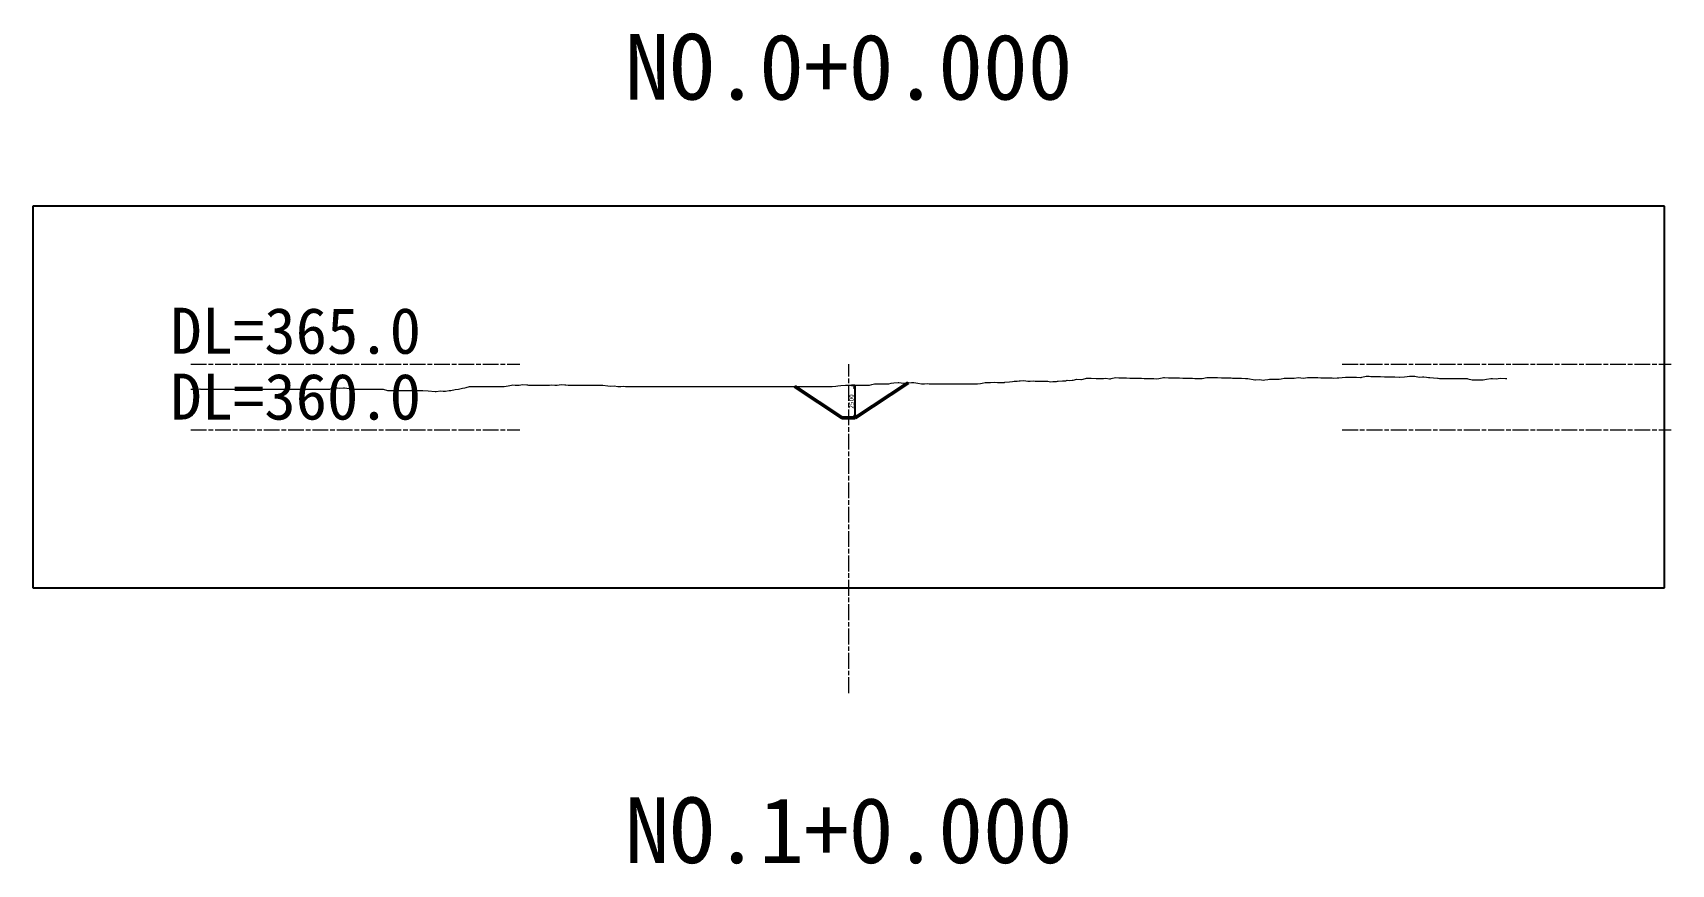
# Model space of a CAD drawing. Header units: millimetres. Extents: x 468560 to 900835, y -713847 to -431684.
# Drawn here: x 622335 to 746835, y -494847 to -431684 of the extents above; entities that cross this region are included whole.
import ezdxf

# ---------------------------------------------------------------- set-up
doc = ezdxf.new("R2010")
doc.units = ezdxf.units.MM
doc.header["$LTSCALE"] = 100
doc.linetypes.add('SXF_一点短鎖線', pattern=[9.25, 6, -1.5, 0.25, -1.5])
doc.linetypes.add('SXF_一点鎖線', pattern=[18.5, 12, -1.5, 3.5, -1.5])
for name, color, linetype, lineweight in [('D-BGD', 7, 'Continuous', 13), ('D-BMK', 2, 'SXF_一点短鎖線', 13), ('D-BMK-HTXT', 7, 'Continuous', 13), ('D-STR', 1, 'Continuous', 50), ('D-STR-WORK', 7, 'Continuous', 13)]:
    doc.layers.add(name, color=color, linetype=linetype, lineweight=lineweight)
doc.layers.add('横断ビュー', color=7, linetype='Continuous')
doc.styles.add('MS ゴシック', font='MS Gothic.ttf')
doc.styles.get("Standard").update_dxf_attribs({"font": 'txt', "bigfont": 'extfont2.shx'})

# ---------------------------------------------------------------- blocks, each defined once
blk = doc.blocks.new('AeccTickTriangle')
at = {"color": 0, "linetype": 'ByBlock', "lineweight": -2}
blk.add_lwpolyline([(3.05311331771918e-16, 0.6666666666666667), (-0.5773502691896256, -0.333333333333333), (0.5773502691896257, -0.3333333333333335)], close=True, dxfattribs=at)
at = {"color": 0, "linetype": 'ByBlock', "lineweight": -2, "const_width": 0.0625}
blk.add_lwpolyline([(-0.03125, 0, 1), (0.03125, 0, 1)], format="xyb", close=True, dxfattribs=at)
blk = doc.blocks.new('_Open')
at = {"color": 0, "linetype": 'ByBlock', "lineweight": -2}
for p, q in [((-1, 0.1666666666666667), (0, 0)), ((-1, -0.1666666666666667), (0, 0)), ((0, 0), (-1, 0))]:
    blk.add_line(p, q, dxfattribs=at)

msp = doc.modelspace()

# ---------------------------------------------------------------- linework, layer by layer
for p, q in [((684535.1085474028, -458446.9212090054), (684796.3167146358, -458446.9212090054)), ((684796.3167146358, -458696.9212090054), (684796.3167146358, -460696.9212090054)), ((684535.108547399, -460946.9212090054), (684796.3167146358, -460946.9212090054))]:
    msp.add_line(p, q)
at = {"layer": 'D-BGD', "color": 7, "linetype": 'Continuous', "lineweight": 13}
for p, q in [((696783.7872352675, -458181.0267251506), (696908.6860620007, -458146.9212090075)), ((696908.6860620007, -458146.9212090075), (697125.971955046, -458146.9212090075)), ((697125.971955046, -458146.9212090075), (697274.8990411386, -458132.0776615068)), ((697274.8990411386, -458132.0776615068), (697360.5043147281, -458123.5453926176)), ((697360.5043147281, -458123.5453926176), (697641.1120202839, -458095.5772512034)), ((697641.1120202839, -458095.5772512034), (697937.2213941887, -458146.9212090075)), ((697937.2213941887, -458146.9212090075), (698007.3249994293, -458146.9212090075)), ((698007.3249994293, -458146.9212090075), (698129.2839070335, -458146.9212090075)), ((698129.2839070335, -458146.9212090075), (698373.5379785746, -458122.5764305964)), ((698373.5379785746, -458122.5764305964), (698513.9384736493, -458146.9212090075)), ((698513.9384736493, -458146.9212090075), (699033.9561122805, -458146.9212090075)), ((699033.9561122805, -458146.9212090075), (699090.6555531174, -458146.9212090075)), ((699090.6555531174, -458146.9212090075), (699105.9639368579, -458146.9212090075)), ((699105.9639368579, -458146.9212090075), (699132.5958590284, -458146.9212090075)), ((699132.5958590284, -458146.9212090075), (699472.1769160032, -458146.9212090075)), ((699472.1769160032, -458146.9212090075), (699667.3726325706, -458200.2223555222)), ((700135.9078110158, -458165.6794363707), (700204.6028742865, -458153.7680389583)), ((700204.6028742865, -458153.7680389583), (700244.0897120386, -458157.7036880553)), ((700244.0897120386, -458157.7036880553), (700570.8158534318, -458133.615689531)), ((700570.8158534318, -458133.615689531), (700820.8067914993, -458115.1850205883)), ((700820.8067914993, -458115.1850205883), (700937.0288325697, -458086.464160718)), ((700937.0288325697, -458086.464160718), (701139.2197630033, -458091.7099134102)), ((701139.2197630033, -458091.7099134102), (701303.2418117151, -458063.2692698836)), ((701303.2418117151, -458063.2692698836), (701397.5238709599, -458072.6663531139)), ((701397.5238709599, -458072.6663531139), (701669.4547908604, -458005.4666225612)), ((701669.4547908604, -458005.4666225612), (701974.2409504205, -458013.3741623014)), ((701974.2409504205, -458013.3741623014), (702035.6677700058, -458014.9678534865)), ((702035.6677700058, -458014.9678534865), (702142.5317149982, -457988.5595718771)), ((702142.5317149982, -457988.5595718771), (702401.8807491437, -457924.4690844119)), ((702401.8807491437, -457924.4690844119), (702550.9580298886, -457928.3368273675)), ((702550.9580298886, -457928.3368273675), (702768.093728289, -457933.9703153297)), ((702768.093728289, -457933.9703153297), (703127.6751093417, -457943.2994924262)), ((703127.6751093417, -457943.2994924262), (703134.3067074344, -457943.4715462551)), ((703134.3067074344, -457943.4715462551), (703145.8436669856, -457943.7708674818)), ((703145.8436669856, -457943.7708674818), (703500.5196865723, -457952.9727771804)), ((703500.5196865723, -457952.9727771804), (703704.3921888098, -457958.2621574923)), ((703704.3921888098, -457958.2621574923), (703866.7326657176, -457934.3249411434)), ((703866.7326657176, -457934.3249411434), (704149.1556189731, -457969.8013445139)), ((704149.1556189731, -457969.8013445139), (704232.945644863, -457963.6238956898)), ((704232.945644863, -457963.6238956898), (704281.109268263, -457960.0730157867)), ((704281.109268263, -457960.0730157867), (704599.1586240008, -457881.4764699489)), ((704599.1586240008, -457881.4764699489), (704857.826347731, -457888.1874876246)), ((704857.826347731, -457888.1874876246), (704965.3716031462, -457890.9777008742)), ((704965.3716031462, -457890.9777008742), (705152.467570968, -457895.8318215534)), ((705152.467570968, -457895.8318215534), (705331.5845822915, -457900.4789317995)), ((705331.5845822915, -457900.4789317995), (705434.5434271917, -457903.1501526907)), ((705434.5434271917, -457903.1501526907), (705697.7975614369, -457909.9801627249)), ((705697.7975614369, -457909.9801627249), (706011.2605066597, -457918.1128177568)), ((706011.2605066597, -457918.1128177568), (706155.779522948, -457921.8622985929)), ((706155.779522948, -457921.8622985929), (706587.9775861204, -457933.075482823)), ((706587.9775861204, -457933.075482823), (706796.436498858, -457938.4838555008)), ((706796.436498858, -457938.4838555008), (707159.0914749205, -457947.892775625)), ((707159.0914749205, -457947.892775625), (707162.6494780034, -457947.9850864187)), ((707162.6494780034, -457947.9850864187), (707164.694665581, -457948.0381478891)), ((707164.694665581, -457948.0381478891), (707528.8624571487, -457957.486317344)), ((707528.8624571487, -457957.486317344), (707741.4117450416, -457963.0008129552)), ((707741.4117450416, -457963.0008129552), (707895.0754362866, -457940.3429946825)), ((707895.0754362866, -457940.3429946825), (708162.403426908, -457900.925296329)), ((708162.403426908, -457900.925296329), (708261.288415432, -457876.4887791947)), ((708261.288415432, -457876.4887791947), (708318.1288245097, -457877.9634780213)), ((708318.1288245097, -457877.9634780213), (708627.5013945773, -457885.9900101125)), ((708627.5013945773, -457885.9900101125), (708894.8459039629, -457892.92614308)), ((708894.8459039629, -457892.92614308), (708993.7143737152, -457895.4912410304)), ((708993.7143737152, -457895.4912410304), (709165.7153789029, -457899.953729704)), ((709165.7153789029, -457899.953729704), (709359.927352868, -457904.9924719557)), ((709359.927352868, -457904.9924719557), (709471.5629834309, -457907.8888081461)), ((709471.5629834309, -457907.8888081461), (709726.1403320059, -457914.493702881)), ((709726.1403320059, -457914.493702881), (710048.2800628915, -457922.8514732197)), ((710048.2800628915, -457922.8514732197), (710092.3533111513, -457923.9949338064)), ((710092.3533111513, -457923.9949338064), (710169.0273308903, -457925.9842067435)), ((710169.0273308903, -457925.9842067435), (710458.5662902892, -457933.4961647242)), ((710458.5662902892, -457933.4961647242), (710624.9971423596, -457937.8141382858)), ((710624.9971423596, -457937.8141382858), (710824.7792694345, -457942.9973956496)), ((710824.7792694345, -457942.9973956496), (711172.3392828777, -457952.0146837756)), ((711172.3392828777, -457952.0146837756), (711190.9922485799, -457950.6394873857)), ((711190.9922485799, -457950.6394873857), (711201.7142218128, -457949.849006176)), ((711201.7142218128, -457949.849006176), (711557.2052277178, -457861.9998575002)), ((711557.2052277178, -457861.9998575002), (711778.4313012809, -457867.7394684106)), ((711778.4313012809, -457867.7394684106), (711923.4182068706, -457871.5010884181)), ((711923.4182068706, -457871.5010884181), (712175.6512348726, -457878.0451608077)), ((712175.6512348726, -457878.0451608077), (712289.6311860085, -457881.0023193434)), ((712289.6311860085, -457881.0023193434), (712355.148380734, -457882.7021334693)), ((712355.148380734, -457882.7021334693), (712655.8441651464, -457890.5035502687)), ((712655.8441651464, -457890.5035502687), (712931.8654602021, -457897.6647985429)), ((712931.8654602021, -457897.6647985429), (713022.0571442991, -457900.004781194)), ((713022.0571442991, -457900.004781194), (713178.9631868601, -457904.0756378472)), ((713178.9631868601, -457904.0756378472), (713388.270123437, -457909.5060121194)), ((713388.270123437, -457909.5060121194), (713508.5825396627, -457912.627463609)), ((713508.5825396627, -457912.627463609), (713754.4831025824, -457919.0072430372)), ((713754.4831025824, -457919.0072430372), (714085.2996191308, -457927.5901286751)), ((714085.2996191308, -457927.5901286751), (714182.2751388401, -457930.1061148867)), ((714182.2751388401, -457930.1061148867), (714486.9090608582, -457938.0097048953)), ((714486.9090608582, -457938.0097048953), (714662.0166985914, -457942.5527937412)), ((714662.0166985914, -457942.5527937412), (715185.5870908126, -458046.9212090001)), ((715185.5870908126, -458046.9212090001), (715219.3350191489, -458053.6485141665)), ((715219.3350191489, -458053.6485141665), (715238.7337780595, -458052.2183339074)), ((715238.7337780595, -458052.2183339074), (715585.5479982942, -458026.6493347809)), ((715585.5479982942, -458026.6493347809), (715815.4508575276, -458072.4781238809)), ((715815.4508575276, -458072.4781238809), (715951.7609774321, -458052.379101783)), ((715951.7609774321, -458052.379101783), (716188.8990427777, -458017.4129289314)), ((716188.8990427777, -458017.4129289314), (716317.97395657, -457985.5158595145)), ((716317.97395657, -457985.5158595145), (716392.1679369882, -457987.440788947)), ((716392.1679369882, -457987.440788947), (716684.1869357154, -457995.0170904398)), ((716684.1869357154, -457995.0170904398), (716968.8850164488, -458002.4034540132)), ((716968.8850164488, -458002.4034540132), (717050.3999148607, -457990.3840254769)), ((717050.3999148607, -457990.3840254769), (717192.2109947652, -457969.4738830104)), ((717192.2109947652, -457969.4738830104), (717416.6128940061, -457914.019552283)), ((717416.6128940061, -457914.019552283), (717545.6020959094, -457917.3661190718)), ((717545.6020959094, -457917.3661190718), (717782.825873144, -457923.5207832083)), ((717782.825873144, -457923.5207832083), (718122.3191753775, -457932.328784138)), ((718122.3191753775, -457932.328784138), (718149.0388522968, -457928.3889491707)), ((718149.0388522968, -457928.3889491707), (718195.5229467601, -457921.5348370746)), ((718195.5229467601, -457921.5348370746), (718515.2518314347, -457874.390590407)), ((718515.2518314347, -457874.390590407), (718699.0362548381, -457897.4765693024)), ((718699.0362548381, -457897.4765693024), (718881.4648105726, -457920.3922316357)), ((718881.4648105726, -457920.3922316357), (719198.83489874, -457873.5957911536)), ((719198.83489874, -457873.5957911536), (719247.6777897179, -457861.5257069021)), ((719247.6777897179, -457861.5257069021), (719275.7533343062, -457862.2541142777)), ((719275.7533343062, -457862.2541142777), (719613.8907688558, -457871.0269378349)), ((719613.8907688558, -457871.0269378349), (719852.4704137743, -457877.2167793438)), ((719852.4704137743, -457877.2167793438), (719980.1037480012, -457880.5281687602)), ((719980.1037480012, -457880.5281687602), (720202.1468506753, -457886.2889771238)), ((720202.1468506753, -457886.2889771238), (720346.316727139, -457890.0293996856)), ((720346.316727139, -457890.0293996856), (720429.1874932349, -457892.1794444099)), ((720429.1874932349, -457892.1794444099), (720712.5297062844, -457899.5306306109)), ((720712.5297062844, -457899.5306306109), (721005.904572703, -457907.142109476)), ((721005.904572703, -457907.142109476), (721078.7426854298, -457909.0318615362)), ((721078.7426854298, -457909.0318615362), (721205.4588026702, -457912.3194541633)), ((721205.4588026702, -457912.3194541633), (721444.9556645676, -457894.662464641)), ((721444.9556645676, -457894.662464641), (721582.6216521636, -457884.5129917786)), ((721582.6216521636, -457884.5129917786), (722092.5111774728, -457846.9212090075)), ((722092.5111774728, -457846.9212090075), (722159.3387316316, -457837.0674396157)), ((722159.3387316316, -457837.0674396157), (722177.3816228509, -457837.5355543047)), ((722177.3816228509, -457837.5355543047), (722208.7707546502, -457838.3499312028)), ((722208.7707546502, -457838.3499312028), (722543.5946019962, -457847.03678523)), ((722543.5946019962, -457847.03678523), (722736.0558110923, -457852.0301046818)), ((722736.0558110923, -457852.0301046818), (722909.8075811416, -457856.5380161554)), ((722909.8075811416, -457856.5380161554), (723212.0827066302, -457864.3804082423)), ((723212.0827066302, -457864.3804082423), (723276.0205602795, -457859.6665677279)), ((723276.0205602795, -457859.6665677279), (723312.7728905603, -457856.9569893777)), ((723312.7728905603, -457856.9569893777), (723642.2335394248, -457775.5404780135)), ((723642.2335394248, -457775.5404780135), (723889.4899700284, -457781.9554348141)), ((723889.4899700284, -457781.9554348141), (724008.4465185627, -457785.0417089388)), ((724008.4465185627, -457785.0417089388), (724215.3946585655, -457790.4108852893)), ((724215.3946585655, -457790.4108852893), (724374.6594977081, -457794.5429398641)), ((724374.6594977081, -457794.5429398641), (724466.2070494965, -457796.9180998877)), ((724466.2070494965, -457796.9180998877), (724740.872476846, -457804.044170782)), ((724740.872476846, -457804.044170782), (725042.9241289571, -457811.8807649538)), ((725042.9241289571, -457811.8807649538), (725107.0854559913, -457813.5454016998)), ((725107.0854559913, -457813.5454016998), (725218.7066105604, -457816.4413623214)), ((725218.7066105604, -457816.4413623214), (725473.2984351367, -457823.0466326326)), ((725473.2984351367, -457823.0466326326), (725619.6412084252, -457826.8434300199)), ((725619.6412084252, -457826.8434300199), (725839.5114142746, -457832.5478635579)), ((725839.5114142746, -457832.5478635579), (726196.3582878858, -457841.806095086)), ((726196.3582878858, -457841.806095086), (726205.7243934199, -457842.0490944758)), ((726205.7243934199, -457842.0490944758), (726222.0185625404, -457842.4718393683)), ((726222.0185625404, -457842.4718393683), (726571.9373725653, -457816.673953265)), ((726571.9373725653, -457816.673953265), (726773.0753673464, -457801.8449845761)), ((726773.0753673464, -457801.8449845761), (726938.1503517032, -457761.0515563264)), ((726938.1503517032, -457761.0515563264), (727225.3305145204, -457768.5023164004)), ((727225.3305145204, -457768.5023164004), (727304.3633308485, -457770.5527872518)), ((727304.3633308485, -457770.5527872518), (727349.7924468145, -457771.7314252257)), ((727349.7924468145, -457771.7314252257), (727670.5763099864, -457835.676415123)), ((727670.5763099864, -457835.676415123), (727926.50952629, -457816.8076496497)), ((727926.50952629, -457816.8076496497), (728036.7892891318, -457808.6772357449)), ((728036.7892891318, -457808.6772357449), (728228.6424664557, -457846.9212090075)), ((728228.6424664557, -457846.9212090075), (728403.0022682697, -457864.2996326834)), ((728403.0022682697, -457864.2996326834), (728503.2266057506, -457874.2889821827)), ((728503.2266057506, -457874.2889821827), (728769.2152474076, -457900.8000429869)), ((728769.2152474076, -457900.8000429869), (729079.9436852187, -457931.7703147158)), ((729079.9436852187, -457931.7703147158), (729135.4282265604, -457927.6796975881)), ((729135.4282265604, -457927.6796975881), (729231.9544184506, -457946.9212090075)), ((729231.9544184506, -457946.9212090075), (729501.6412056983, -457946.9212090075)), ((729501.6412056983, -457946.9212090075), (729656.6607646793, -457946.9212090075)), ((729656.6607646793, -457946.9212090075), (730230.8247301131, -457946.9212090075)), ((730230.8247301131, -457946.9212090075), (730233.3778441474, -457946.9212090075)), ((730233.3778441474, -457946.9212090075), (730234.0671639815, -457946.9212090075)), ((730234.0671639815, -457946.9212090075), (730235.2663704306, -457946.9212090075)), ((730235.2663704306, -457946.9212090075), (730600.2801431194, -457946.9212090075)), ((730600.2801431194, -457946.9212090075), (730810.0949236006, -457946.9212090075)), ((730810.0949236006, -457946.9212090075), (730966.4931222722, -457946.9212090075)), ((730966.4931222722, -457946.9212090075), (731238.5783224106, -457946.9212090075)), ((731238.5783224106, -457946.9212090075), (731332.7061014101, -457946.9212090075)), ((731332.7061014101, -457946.9212090075), (731386.8120030761, -457961.6956448555)), ((731386.8120030761, -457961.6956448555), (731698.9190805554, -458046.9212090001)), ((731698.9190805554, -458046.9212090001), (731963.5290825367, -458046.9212090001)), ((731963.5290825367, -458046.9212090001), (732065.1320596933, -458046.9212090001)), ((732065.1320596933, -458046.9212090001), (732241.8902743459, -458046.9212090001)), ((732241.8902743459, -458046.9212090001), (732431.3450388387, -458046.9212090001)), ((732431.3450388387, -458046.9212090001), (732540.2461620048, -458046.9212090001)), ((732540.2461620048, -458046.9212090001), (732797.5580179766, -458002.3045563772)), ((732797.5580179766, -458002.3045563772), (733116.9632414654, -457946.9212090075)), ((733116.9632414654, -457946.9212090075), (733163.7709971145, -457946.9212090075)), ((733163.7709971145, -457946.9212090075), (733245.2022263408, -457946.9212090075)), ((733245.2022263408, -457946.9212090075), (733529.9839762598, -457975.3053769991)), ((733529.9839762598, -457975.3053769991), (733693.6803209409, -457946.9212090075)), ((733693.6803209409, -457946.9212090075), (733896.1969553977, -457911.8057873026)), ((733896.1969553977, -457911.8057873026), (734248.5141782984, -457946.9212090075)), ((734248.5141782984, -457946.9212090075), (734270.3974004015, -457946.9212090075)), ((734270.3974004015, -457946.9212090075), (734299.9815064296, -457946.9212090075)), ((734299.9815064296, -457946.9212090075), (734335.108547397, -457946.9212090075)), ((634335.108547397, -458746.9212090075), (634498.3426532522, -458746.9212090075)), ((634498.3426532522, -458746.9212090075), (634652.4796077237, -458746.9212090075)), ((634652.4796077237, -458746.9212090075), (634920.6309321299, -458746.9212090075)), ((634920.6309321299, -458746.9212090075), (635018.692586869, -458737.1474138722)), ((635018.692586869, -458737.1474138722), (635075.0597327128, -458746.9212090075)), ((635075.0597327128, -458746.9212090075), (635384.9055660069, -458746.9212090075)), ((635384.9055660069, -458746.9212090075), (635651.7768121734, -458746.9212090075)), ((635651.7768121734, -458746.9212090075), (635751.1185451597, -458746.9212090075)), ((635751.1185451597, -458746.9212090075), (635923.9428841248, -458746.9212090075)), ((635923.9428841248, -458746.9212090075), (636117.3315242976, -458746.9212090075)), ((636117.3315242976, -458746.9212090075), (636228.4938916415, -458746.9212090075)), ((636228.4938916415, -458746.9212090075), (636483.544503443, -458746.9212090075)), ((636483.544503443, -458746.9212090075), (636805.2109710947, -458746.9212090075)), ((636805.2109710947, -458746.9212090075), (636849.7574825883, -458746.9212090075)), ((636849.7574825883, -458746.9212090075), (636927.2548361123, -458746.9212090075)), ((636927.2548361123, -458746.9212090075), (637215.9704617262, -458746.9212090075)), ((637215.9704617262, -458746.9212090075), (637381.9280505627, -458746.9212090075)), ((637381.9280505627, -458746.9212090075), (637582.1834408715, -458746.9212090075)), ((637582.1834408715, -458746.9212090075), (637930.5667880997, -458746.9212090075)), ((637930.5667880997, -458746.9212090075), (637948.3964200169, -458746.9212090075)), ((637948.3964200169, -458746.9212090075), (637958.6451300234, -458746.9212090075)), ((637958.6451300234, -458746.9212090075), (638314.6093991622, -458746.9212090075)), ((638314.6093991622, -458746.9212090075), (638535.3622094914, -458746.9212090075)), ((638535.3622094914, -458746.9212090075), (638680.8223783001, -458746.9212090075)), ((638680.8223783001, -458746.9212090075), (638933.8787400872, -458746.9212090075)), ((638933.8787400872, -458746.9212090075), (639047.035357438, -458746.9212090075)), ((639047.035357438, -458746.9212090075), (639112.0792889446, -458746.9212090075)), ((639112.0792889446, -458746.9212090075), (639413.2483365908, -458746.9212090075)), ((639413.2483365908, -458746.9212090075), (639688.7963684127, -458746.9212090075)), ((639688.7963684127, -458746.9212090075), (639779.4613157287, -458746.9212090075)), ((639779.4613157287, -458746.9212090075), (639937.1906920746, -458746.9212090075)), ((639937.1906920746, -458746.9212090075), (640145.6742948741, -458746.9212090075)), ((640145.6742948741, -458746.9212090075), (640265.5134478733, -458746.9212090075)), ((640265.5134478733, -458746.9212090075), (640709.3756530806, -458746.9212090075)), ((640709.3756530806, -458746.9212090075), (640842.2305273414, -458746.9212090075)), ((640842.2305273414, -458746.9212090075), (640878.1002531573, -458746.9212090075)), ((640878.1002531573, -458746.9212090075), (640940.5026440471, -458746.9212090075)), ((640940.5026440471, -458746.9212090075), (641244.3132323027, -458746.9212090075)), ((641244.3132323027, -458746.9212090075), (641418.947606802, -458746.9212090075)), ((641418.947606802, -458746.9212090075), (641610.5262114406, -458746.9212090075)), ((641610.5262114406, -458746.9212090075), (641943.8145960346, -458746.9212090075)), ((641943.8145960346, -458746.9212090075), (641976.7391905934, -458746.9212090075)), ((641976.7391905934, -458746.9212090075), (641995.6646862626, -458746.9212090075)), ((641995.6646862626, -458746.9212090075), (642342.9521697313, -458746.9212090075)), ((642342.9521697313, -458746.9212090075), (642572.3817657232, -458746.9212090075)), ((642572.3817657232, -458746.9212090075), (642709.1651488692, -458746.9212090075)), ((642709.1651488692, -458746.9212090075), (642947.1265480295, -458746.9212090075)), ((642947.1265480295, -458746.9212090075), (643075.3781280145, -458746.9212090075)), ((643075.3781280145, -458746.9212090075), (643149.0988451838, -458746.9212090075)), ((643149.0988451838, -458746.9212090075), (643441.5911071599, -458746.9212090075)), ((643441.5911071599, -458746.9212090075), (643725.8159246445, -458746.9212090075)), ((643725.8159246445, -458746.9212090075), (643807.8040863052, -458746.9212090075)), ((643807.8040863052, -458746.9212090075), (643950.4385000169, -458746.9212090075)), ((643950.4385000169, -458746.9212090075), (644174.0170654431, -458746.9212090075)), ((644174.0170654431, -458746.9212090075), (644302.5330041125, -458746.9212090075)), ((644302.5330041125, -458746.9212090075), (644540.2300445884, -458746.9212090075)), ((644540.2300445884, -458746.9212090075), (644879.2500835657, -458746.9212090075)), ((644879.2500835657, -458746.9212090075), (644906.4430237338, -458746.9212090075)), ((644906.4430237338, -458746.9212090075), (644953.7504520118, -458734.0031992793)), ((644953.7504520118, -458734.0031992793), (645272.6560028717, -458646.9212090075)), ((645272.6560028717, -458646.9212090075), (645455.9671630338, -458646.9212090075)), ((645455.9671630338, -458646.9212090075), (645638.8689820245, -458678.6355149448)), ((645638.8689820245, -458678.6355149448), (645957.0624039993, -458646.9212090075)), ((645957.0624039993, -458646.9212090075), (646005.0819611624, -458646.9212090075)), ((646005.0819611624, -458646.9212090075), (646032.6842424944, -458646.9212090075)), ((646032.6842424944, -458646.9212090075), (646371.2949403077, -458705.6346943304)), ((646371.2949403077, -458705.6346943304), (646609.4013219699, -458746.9212090075)), ((646609.4013219699, -458746.9212090075), (646737.5079194456, -458746.9212090075)), ((646737.5079194456, -458746.9212090075), (646960.3743559569, -458746.9212090075)), ((646960.3743559569, -458746.9212090075), (647103.7208985835, -458746.9212090075)), ((647103.7208985835, -458746.9212090075), (647186.1184014305, -458746.9212090075)), ((647186.1184014305, -458746.9212090075), (647469.9338777289, -458746.9212090075)), ((647469.9338777289, -458746.9212090075), (647762.8354808986, -458746.9212090075)), ((647762.8354808986, -458746.9212090075), (647836.1468568742, -458746.9212090075)), ((647836.1468568742, -458746.9212090075), (647963.6863079444, -458746.9212090075)), ((647963.6863079444, -458746.9212090075), (648202.3598360196, -458746.9212090075)), ((648202.3598360196, -458746.9212090075), (648339.5525603518, -458746.9212090075)), ((648339.5525603518, -458746.9212090075), (648847.6892055124, -458746.9212090075)), ((648847.6892055124, -458746.9212090075), (648916.2696398199, -458746.9212090075)), ((648916.2696398199, -458746.9212090075), (648934.7857942954, -458746.9212090075)), ((648934.7857942954, -458746.9212090075), (648966.9982599169, -458755.7173105851)), ((648966.9982599169, -458755.7173105851), (649300.9987734407, -458846.9212090075)), ((649300.9987734407, -458846.9212090075), (649492.9867192805, -458846.9212090075)), ((649492.9867192805, -458846.9212090075), (649667.2117525861, -458846.9212090075)), ((649667.2117525861, -458846.9212090075), (649970.3102119043, -458846.9212090075)), ((649970.3102119043, -458846.9212090075), (650033.4247317314, -458846.9212090075)), ((650033.4247317314, -458846.9212090075), (650069.7037987486, -458846.9212090075)), ((650069.7037987486, -458846.9212090075), (650399.6377108693, -458846.9212090075)), ((650399.6377108693, -458846.9212090075), (650646.4208782017, -458846.9212090075)), ((650646.4208782017, -458846.9212090075), (650765.8506900147, -458846.9212090075)), ((650765.8506900147, -458846.9212090075), (650973.6221638918, -458846.9212090075)), ((650973.6221638918, -458846.9212090075), (651132.06366916, -458846.9212090075)), ((651132.06366916, -458846.9212090075), (651223.1379576698, -458846.9212090075)), ((651223.1379576698, -458846.9212090075), (651498.2766482979, -458846.9212090075)), ((651498.2766482979, -458846.9212090075), (651799.8550371304, -458846.9212090075)), ((651799.8550371304, -458846.9212090075), (651864.4896274507, -458846.9212090075)), ((651864.4896274507, -458846.9212090075), (651976.9341158792, -458846.9212090075)), ((651976.9341158792, -458846.9212090075), (652376.572116591, -458886.7530878037)), ((652376.572116591, -458886.7530878037), (652916.8459817097, -458940.6021288782)), ((652916.8459817097, -458940.6021288782), (652953.2891960517, -458944.2344203442)), ((652953.2891960517, -458944.2344203442), (652980.2460678592, -458942.247015588)), ((652980.2460678592, -458942.247015588), (653329.3415440097, -458881.7155195326)), ((653329.3415440097, -458881.7155195326), (653530.0062755197, -458901.7157528698)), ((653530.0062755197, -458901.7157528698), (653695.5545231625, -458918.2159298435)), ((653695.5545231625, -458918.2159298435), (653983.5580198392, -458868.2774926201)), ((653983.5580198392, -458868.2774926201), (654061.7675023004, -458854.7163401544)), ((654061.7675023004, -458854.7163401544), (654106.7233549803, -458846.9212090075)), ((654106.7233549803, -458846.9212090075), (654427.9804814458, -458791.2167504653)), ((654427.9804814458, -458791.2167504653), (654683.4404344484, -458746.9212090075)), ((654683.4404344484, -458746.9212090075), (654794.1934605911, -458727.7171607614)), ((654794.1934605911, -458727.7171607614), (654986.8699718341, -458694.3079696596)), ((654986.8699718341, -458694.3079696596), (655160.406439729, -458646.9212090075)), ((655160.406439729, -458646.9212090075), (655260.1575139016, -458619.6826675385)), ((655260.1575139016, -458619.6826675385), (655526.6194188744, -458546.9212090001)), ((655526.6194188744, -458546.9212090001), (655836.8745933697, -458546.9212090001)), ((655836.8745933697, -458546.9212090001), (655892.8323980123, -458546.9212090001)), ((655892.8323980123, -458546.9212090001), (655990.1819238216, -458546.9212090001)), ((655990.1819238216, -458546.9212090001), (656259.0453771651, -458546.9212090001)), ((656259.0453771651, -458546.9212090001), (656413.5916728303, -458546.9212090001)), ((656413.5916728303, -458546.9212090001), (656625.258356303, -458546.9212090001)), ((656625.258356303, -458546.9212090001), (656990.3087522984, -458546.9212090001)), ((656990.3087522984, -458546.9212090001), (656993.493875809, -458546.9212090001)), ((656993.493875809, -458546.9212090001), (657567.025831759, -458546.9212090001)), ((657567.025831759, -458546.9212090001), (657723.8972937316, -458546.9212090001)), ((657723.8972937316, -458546.9212090001), (657996.8058277816, -458546.9212090001)), ((657996.8058277816, -458546.9212090001), (658090.1102728769, -458546.9212090001)), ((658090.1102728769, -458546.9212090001), (658143.7429112196, -458546.9212090001)), ((658143.7429112196, -458546.9212090001), (658456.3232520148, -458492.7212638408)), ((658456.3232520148, -458492.7212638408), (658720.4599906802, -458446.9212090075)), ((658720.4599906802, -458446.9212090075), (658822.5362311527, -458429.2216741517)), ((658822.5362311527, -458429.2216741517), (659000.1177797765, -458446.9212090075)), ((659000.1177797765, -458446.9212090075), (659188.7492103055, -458446.9212090075)), ((659188.7492103055, -458446.9212090075), (659297.1770701483, -458446.9212090075)), ((659297.1770701483, -458446.9212090075), (659554.9621894434, -458402.2224947661)), ((659554.9621894434, -458402.2224947661), (659873.8941496015, -458434.0104107335)), ((659873.8941496015, -458434.0104107335), (659921.1751685888, -458438.722905077)), ((659921.1751685888, -458438.722905077), (660003.4297317639, -458446.9212090075)), ((660003.4297317639, -458446.9212090075), (660287.3881477341, -458446.9212090075)), ((660287.3881477341, -458446.9212090075), (660450.6112290695, -458446.9212090075)), ((660450.6112290695, -458446.9212090075), (660653.601126872, -458446.9212090075)), ((660653.601126872, -458446.9212090075), (661006.741683729, -458446.9212090075)), ((661006.741683729, -458446.9212090075), (661019.8141060174, -458446.9212090075)), ((661019.8141060174, -458446.9212090075), (661027.3283085302, -458446.9212090075)), ((661027.3283085302, -458446.9212090075), (661386.0270851552, -458446.9212090075)), ((661386.0270851552, -458446.9212090075), (661604.0453879982, -458446.9212090075)), ((661604.0453879982, -458446.9212090075), (661752.240064308, -458421.2249566168)), ((661752.240064308, -458421.2249566168), (662010.0536357164, -458446.9212090075)), ((662010.0536357164, -458446.9212090075), (662118.453043446, -458446.9212090075)), ((662118.453043446, -458446.9212090075), (662180.7624674588, -458446.9212090075)), ((662180.7624674588, -458446.9212090075), (662484.6660225838, -458394.2257772386)), ((662484.6660225838, -458394.2257772386), (662757.4795469195, -458421.4170733988)), ((662757.4795469195, -458421.4170733988), (662850.8790017292, -458430.7261875421)), ((662850.8790017292, -458430.7261875421), (663013.3655877113, -458446.9212090075)), ((663013.3655877113, -458446.9212090075), (663217.0919808745, -458446.9212090075)), ((663217.0919808745, -458446.9212090075), (663334.1966263801, -458446.9212090075)), ((663334.1966263801, -458446.9212090075), (663583.3049600199, -458446.9212090075)), ((663583.3049600199, -458446.9212090075), (663910.9137058482, -458446.9212090075)), ((663910.9137058482, -458446.9212090075), (663949.5179391578, -458446.9212090075)), ((663949.5179391578, -458446.9212090075), (664016.6775396988, -458446.9212090075)), ((664016.6775396988, -458446.9212090075), (664315.7309183031, -458446.9212090075)), ((664315.7309183031, -458446.9212090075), (664487.6307853088, -458446.9212090075)), ((664487.6307853088, -458446.9212090075), (664681.9438974485, -458446.9212090075)), ((664681.9438974485, -458446.9212090075), (665019.9894916862, -458446.9212090075)), ((665019.9894916862, -458446.9212090075), (665048.1568765864, -458446.9212090075)), ((665048.1568765864, -458446.9212090075), (665064.3478647694, -458446.9212090075)), ((665064.3478647694, -458446.9212090075), (665414.3698557392, -458446.9212090075)), ((665414.3698557392, -458446.9212090075), (665641.06494423, -458446.9212090075)), ((665641.06494423, -458446.9212090075), (666023.3014436811, -458513.1992009506)), ((666023.3014436811, -458513.1992009506), (666217.7820236981, -458527.5373494178)), ((666217.7820236981, -458527.5373494178), (666513.0087931603, -458498.112127386)), ((666513.0087931603, -458498.112127386), (666794.4991031587, -458546.9212090001)), ((666794.4991031587, -458546.9212090001), (666879.2217722982, -458546.9212090001)), ((666879.2217722982, -458546.9212090001), (667026.6133956611, -458546.9212090001)), ((667026.6133956611, -458546.9212090001), (667245.434751451, -458525.1113067791)), ((667245.434751451, -458525.1113067791), (667371.2161826268, -458546.9212090001)), ((667371.2161826268, -458546.9212090001), (667611.6477305889, -458546.9212090001)), ((667611.6477305889, -458546.9212090001), (667947.9332620874, -458546.9212090001)), ((667947.9332620874, -458546.9212090001), (667977.8607097343, -458546.9212090001)), ((667977.8607097343, -458546.9212090001), (668029.9253476113, -458546.9212090001)), ((668029.9253476113, -458546.9212090001), (668344.0736888722, -458546.9212090001)), ((668344.0736888722, -458546.9212090001), (668524.6503415555, -458546.9212090001)), ((668524.6503415555, -458546.9212090001), (668710.28666801, -458546.9212090001)), ((668710.28666801, -458546.9212090001), (669033.2372995988, -458546.9212090001)), ((669033.2372995988, -458546.9212090001), (669076.4996471554, -458546.9212090001)), ((669076.4996471554, -458546.9212090001), (669101.3674210161, -458546.9212090001)), ((669101.3674210161, -458546.9212090001), (669442.7126263008, -458546.9212090001)), ((669442.7126263008, -458546.9212090001), (669678.0845004842, -458546.9212090001)), ((669678.0845004842, -458546.9212090001), (669808.9256054461, -458546.9212090001)), ((669808.9256054461, -458546.9212090001), (670036.5492515862, -458546.9212090001)), ((670036.5492515862, -458546.9212090001), (670175.138584584, -458546.9212090001)), ((670175.138584584, -458546.9212090001), (670254.8015799373, -458546.9212090001)), ((670254.8015799373, -458546.9212090001), (670541.3515637293, -458546.9212090001)), ((670541.3515637293, -458546.9212090001), (670831.5186594054, -458546.9212090001)), ((670831.5186594054, -458546.9212090001), (670907.5645428747, -458546.9212090001)), ((670907.5645428747, -458546.9212090001), (671039.8612035811, -458546.9212090001)), ((671039.8612035811, -458546.9212090001), (671273.7775220126, -458546.9212090001)), ((671273.7775220126, -458546.9212090001), (671408.2357388586, -458546.9212090001)), ((671408.2357388586, -458546.9212090001), (671639.9905011654, -458546.9212090001)), ((671639.9905011654, -458546.9212090001), (671984.9528183267, -458546.9212090001)), ((671984.9528183267, -458546.9212090001), (672006.2034803033, -458546.9212090001)), ((672006.2034803033, -458546.9212090001), (672043.1731555685, -458546.9212090001)), ((672043.1731555685, -458546.9212090001), (672372.4164594412, -458546.9212090001)), ((672372.4164594412, -458546.9212090001), (672561.6698977873, -458546.9212090001)), ((672561.6698977873, -458546.9212090001), (672738.6294385865, -458546.9212090001)), ((672738.6294385865, -458546.9212090001), (673046.4851075485, -458546.9212090001)), ((673046.4851075485, -458546.9212090001), (673104.8424177319, -458546.9212090001)), ((673104.8424177319, -458546.9212090001), (673138.3869772553, -458546.9212090001)), ((673138.3869772553, -458546.9212090001), (673471.0553968772, -458546.9212090001)), ((673471.0553968772, -458546.9212090001), (673715.104056716, -458546.9212090001)), ((673715.104056716, -458546.9212090001), (674049.7970595285, -458546.9212090001)), ((674049.7970595285, -458546.9212090001), (674291.821136184, -458546.9212090001)), ((674291.821136184, -458546.9212090001), (674569.6943343058, -458546.9212090001)), ((674569.6943343058, -458546.9212090001), (674868.5382156447, -458546.9212090001)), ((674868.5382156447, -458546.9212090001), (674935.9073134363, -458546.9212090001)), ((674935.9073134363, -458546.9212090001), (675053.1090115011, -458546.9212090001)), ((675053.1090115011, -458546.9212090001), (675302.1202925816, -458546.9212090001)), ((675302.1202925816, -458546.9212090001), (675445.2552951202, -458546.9212090001)), ((675445.2552951202, -458546.9212090001), (675668.3332717195, -458546.9212090001)), ((675668.3332717195, -458546.9212090001), (676021.9723745808, -458546.9212090001)), ((676021.9723745808, -458546.9212090001), (676034.5462508723, -458546.9212090001)), ((676034.5462508723, -458546.9212090001), (676056.4209634587, -458546.9212090001)), ((676056.4209634587, -458546.9212090001), (676400.7592300102, -458546.9212090001)), ((676400.7592300102, -458546.9212090001), (676598.6894540489, -458546.9212090001)), ((676598.6894540489, -458546.9212090001), (676766.9722091481, -458546.9212090001)), ((676766.9722091481, -458546.9212090001), (677059.7329154462, -458546.9212090001)), ((677059.7329154462, -458546.9212090001), (677133.1851883009, -458546.9212090001)), ((677133.1851883009, -458546.9212090001), (677175.406533502, -458546.9212090001)), ((677175.406533502, -458546.9212090001), (677499.3981674388, -458546.9212090001)), ((677499.3981674388, -458546.9212090001), (677752.1236129701, -458546.9212090001)), ((677752.1236129701, -458546.9212090001), (677865.6111465842, -458546.9212090001)), ((677865.6111465842, -458546.9212090001), (678063.0448674187, -458546.9212090001)), ((678063.0448674187, -458546.9212090001), (678231.824125722, -458546.9212090001)), ((678231.824125722, -458546.9212090001), (678328.8406924307, -458546.9212090001)), ((678328.8406924307, -458546.9212090001), (678598.03710486, -458546.9212090001)), ((678598.03710486, -458546.9212090001), (678905.5577718988, -458546.9212090001)), ((678905.5577718988, -458546.9212090001), (678964.2500840053, -458546.9212090001)), ((678964.2500840053, -458546.9212090001), (679066.3568193913, -458546.9212090001)), ((679066.3568193913, -458546.9212090001), (679330.4630631432, -458546.9212090001)), ((679330.4630631432, -458546.9212090001), (679482.2748513669, -458546.9212090001)), ((679482.2748513669, -458546.9212090001), (679696.6760422885, -458546.9212090001)), ((679696.6760422885, -458546.9212090001), (680058.9919308424, -458546.9212090001)), ((680058.9919308424, -458546.9212090001), (680062.8890214264, -458546.9212090001)), ((680062.8890214264, -458546.9212090001), (680069.6687713489, -458546.9212090001)), ((680069.6687713489, -458546.9212090001), (680429.1020005792, -458546.9212090001)), ((680429.1020005792, -458546.9212090001), (680635.7090102956, -458546.9212090001)), ((680635.7090102956, -458546.9212090001), (680795.3149797171, -458546.9212090001)), ((680795.3149797171, -458546.9212090001), (681072.9807233363, -458546.9212090001)), ((681072.9807233363, -458546.9212090001), (681161.527958855, -458546.9212090001)), ((681161.527958855, -458546.9212090001), (681212.4260897636, -458546.9212090001)), ((681212.4260897636, -458546.9212090001), (681527.7409380004, -458546.9212090001)), ((681527.7409380004, -458546.9212090001), (681789.1431692243, -458546.9212090001)), ((681789.1431692243, -458546.9212090001), (681893.9539171457, -458546.9212090001)), ((681893.9539171457, -458546.9212090001), (682076.2926753089, -458546.9212090001)), ((682076.2926753089, -458546.9212090001), (682260.1668962911, -458546.9212090001)), ((682260.1668962911, -458546.9212090001), (682365.8602486998, -458546.9212090001)), ((682365.8602486998, -458546.9212090001), (682757.3290074766, -458546.9212090001)), ((682757.3290074766, -458546.9212090001), (682942.5773281604, -458546.9212090001)), ((682942.5773281604, -458546.9212090001), (682992.5928545669, -458546.9212090001)), ((682992.5928545669, -458546.9212090001), (683079.6046272665, -458546.9212090001)), ((683079.6046272665, -458546.9212090001), (683358.8058337122, -458519.0932532102)), ((683358.8058337122, -458519.0932532102), (683519.2944076285, -458503.0973734111)), ((683519.2944076285, -458503.0973734111), (683725.0188128501, -458482.5928429067)), ((683725.0188128501, -458482.5928429067), (684082.9165792242, -458446.9212090075)), ((684082.9165792242, -458446.9212090075), (684091.2317919955, -458446.9212090075)), ((684091.2317919955, -458446.9212090075), (684096.0114870965, -458446.9212090075)), ((684096.0114870965, -458446.9212090075), (684335.108547397, -458446.9212090075)), ((684335.108547397, -458446.9212090075), (684457.4447711334, -458446.9212090075)), ((684457.4447711334, -458446.9212090075), (684672.7285665572, -458446.9212090075)), ((684672.7285665572, -458446.9212090075), (684823.6577502787, -458446.9212090075)), ((684823.6577502787, -458446.9212090075), (685086.2285312116, -458446.9212090075)), ((685086.2285312116, -458446.9212090075), (685189.8707294241, -458446.9212090075)), ((685189.8707294241, -458446.9212090075), (685249.4456460178, -458446.9212090075)), ((685249.4456460178, -458446.9212090075), (685556.083708562, -458446.9212090075)), ((685556.083708562, -458446.9212090075), (685826.1627254784, -458446.9212090075)), ((685826.1627254784, -458446.9212090075), (685922.2966877073, -458446.9212090075)), ((685922.2966877073, -458446.9212090075), (686089.5404831991, -458401.2527578548)), ((686089.5404831991, -458401.2527578548), (686288.5096668527, -458346.9212090075)), ((686288.5096668527, -458346.9212090075), (686402.8798049465, -458346.9212090075)), ((686402.8798049465, -458346.9212090075), (686654.7226459906, -458346.9212090075)), ((686654.7226459906, -458346.9212090075), (686979.5968844071, -458346.9212090075)), ((686979.5968844071, -458346.9212090075), (687020.9356251359, -458346.9212090075)), ((687020.9356251359, -458346.9212090075), (687092.852435179, -458346.9212090075)), ((687092.852435179, -458346.9212090075), (687387.1486042812, -458346.9212090075)), ((687387.1486042812, -458346.9212090075), (687556.3139638677, -458300.7280456796)), ((687556.3139638677, -458300.7280456796), (687753.3615834266, -458281.0883295164)), ((687753.3615834266, -458281.0883295164), (688096.164387174, -458246.9212090075)), ((688096.164387174, -458246.9212090075), (688119.5745625645, -458246.9212090075)), ((688119.5745625645, -458246.9212090075), (688133.0310433283, -458246.9212090075)), ((688133.0310433283, -458246.9212090075), (688485.7875417098, -458308.087508902)), ((688485.7875417098, -458308.087508902), (688709.748122789, -458285.7653806135)), ((688709.748122789, -458285.7653806135), (688852.0005208552, -458271.587098591)), ((688852.0005208552, -458271.587098591), (689099.4763391688, -458246.9212090075)), ((689099.4763391688, -458246.9212090075), (689218.2134999931, -458246.9212090075)), ((689218.2134999931, -458246.9212090075), (689286.465202257, -458246.9212090075)), ((689286.465202257, -458246.9212090075), (689584.4264791384, -458298.5862779841)), ((689584.4264791384, -458298.5862779841), (689863.1822817177, -458346.9212090075)), ((689863.1822817177, -458346.9212090075), (689950.6394582838, -458346.9212090075)), ((689950.6394582838, -458346.9212090075), (690102.7882911488, -458346.9212090075)), ((690102.7882911488, -458346.9212090075), (690316.8524374291, -458325.5854573622)), ((690316.8524374291, -458325.5854573622), (690439.8993611783, -458346.9212090075)), ((690439.8993611783, -458346.9212090075), (690895.6425599009, -458346.9212090075)), ((690895.6425599009, -458346.9212090075), (691016.6164406389, -458346.9212090075)), ((691016.6164406389, -458346.9212090075), (691049.2783957049, -458346.9212090075)), ((691049.2783957049, -458346.9212090075), (691106.1002431288, -458346.9212090075)), ((691106.1002431288, -458346.9212090075), (691415.4913748577, -458346.9212090075)), ((691415.4913748577, -458346.9212090075), (691593.333520107, -458346.9212090075)), ((691593.333520107, -458346.9212090075), (691781.7043539956, -458346.9212090075)), ((691781.7043539956, -458346.9212090075), (692109.4121951163, -458346.9212090075)), ((692109.4121951163, -458346.9212090075), (692170.0505995676, -458346.9212090075)), ((692170.0505995676, -458346.9212090075), (692252.0281519741, -458346.9212090075)), ((692252.0281519741, -458346.9212090075), (692746.7676790282, -458346.9212090075)), ((692746.7676790282, -458346.9212090075), (693112.7241470963, -458346.9212090075)), ((693112.7241470963, -458346.9212090075), (693246.5562705696, -458346.9212090075)), ((693246.5562705696, -458346.9212090075), (693323.4847584963, -458346.9212090075)), ((693323.4847584963, -458346.9212090075), (693612.7692497075, -458346.9212090075)), ((693612.7692497075, -458346.9212090075), (693900.2018379569, -458346.9212090075)), ((693900.2018379569, -458346.9212090075), (693978.9822288528, -458346.9212090075)), ((693978.9822288528, -458346.9212090075), (694116.0360990837, -458346.9212090075)), ((694116.0360990837, -458346.9212090075), (694345.1952079982, -458324.0809439719)), ((694345.1952079982, -458324.0809439719), (694476.9189174175, -458310.9520552829)), ((694476.9189174175, -458310.9520552829), (694711.408187136, -458246.9212090075)), ((694711.408187136, -458246.9212090075), (695053.6359968781, -458246.9212090075)), ((695053.6359968781, -458246.9212090075), (695077.6211662814, -458251.0801233575)), ((695077.6211662814, -458251.0801233575), (695119.3480510712, -458246.9212090075)), ((695119.3480510712, -458246.9212090075), (695443.8341454268, -458214.579713054)), ((695443.8341454268, -458214.579713054), (695630.3530763462, -458246.9212090075)), ((695630.3530763462, -458246.9212090075), (695810.0471245721, -458246.9212090075)), ((695810.0471245721, -458246.9212090075), (696122.6600030586, -458246.9212090075)), ((696122.6600030586, -458246.9212090075), (696176.26010371, -458241.5788924322)), ((696176.26010371, -458241.5788924322), (696207.0701557994, -458238.5080576837)), ((696207.0701557994, -458238.5080576837), (696542.4730828479, -458205.0784821287)), ((696542.4730828479, -458205.0784821287), (696783.7872352675, -458181.0267251506)), ((699667.3726325706, -458200.2223555222), (699838.3898951411, -458187.6140483022)), ((699838.3898951411, -458187.6140483022), (700135.9078110158, -458165.6794363707))]:
    msp.add_line(p, q, dxfattribs=at)
at = {"layer": 'D-BMK', "color": 2, "linetype": 'SXF_一点鎖線', "lineweight": 13, "true_color": 0xffff00}
for p, q in [((634335.1085474025, -456846.9212089973), (659335.1085474025, -456846.9212089973)), ((684335.1085474025, -481846.9212089973), (684335.1085474025, -456846.9212089973)), ((721835.1085474025, -456846.9212089973), (746835.1085474025, -456846.9212089973)), ((634335.1085474025, -461846.9212089973), (659335.1085474025, -461846.9212089973)), ((721835.1085474025, -461846.9212089973), (746835.1085474025, -461846.9212089973))]:
    msp.add_line(p, q, dxfattribs=at)
at = {"layer": 'D-STR', "color": 1, "linetype": 'Continuous', "lineweight": 50, "true_color": 0xff0000}
for p, q in [((683835.108547397, -460946.9212090075), (680235.108547397, -458546.9212090001)), ((683835.108547397, -460946.9212090075), (680235.108547397, -458546.9212090001)), ((684835.108547397, -460946.9212090075), (688847.4257648215, -458272.0430640653)), ((684835.108547397, -460946.9212090075), (688847.4257648215, -458272.0430640653)), ((684335.108547397, -460946.9212090075), (683835.108547397, -460946.9212090075)), ((684335.108547397, -460946.9212090075), (683835.108547397, -460946.9212090075)), ((684335.108547397, -460946.9212090075), (684835.108547397, -460946.9212090075)), ((684335.108547397, -460946.9212090075), (684835.108547397, -460946.9212090075))]:
    msp.add_line(p, q, dxfattribs=at)
at = {"layer": 'D-STR', "color": 30, "linetype": 'Continuous', "lineweight": 50}
for p, q in [((683835.108547397, -460946.9212090075), (680235.108547397, -458546.9212090001)), ((684835.108547397, -460946.9212090075), (688847.4257648215, -458272.0430640653)), ((684335.108547397, -460946.9212090075), (683835.108547397, -460946.9212090075)), ((684335.108547397, -460946.9212090075), (684835.108547397, -460946.9212090075))]:
    msp.add_line(p, q, dxfattribs=at)
at = {"layer": 'D-STR-WORK', "color": 30, "linetype": 'Continuous', "lineweight": 13}
for points in [[(683810.108547397, -460971.9212090075), (683810.108547397, -460921.9212090001), (683860.108547397, -460921.9212090001), (683860.108547397, -460971.9212090075), (683810.108547397, -460971.9212090075)], [(684810.108547397, -460971.9212090075), (684810.108547397, -460921.9212090001), (684860.108547397, -460921.9212090001), (684860.108547397, -460971.9212090075), (684810.108547397, -460971.9212090075)]]:
    msp.add_lwpolyline(points, dxfattribs=at)
for centre in [(680235.108547397, -458546.9212090001), (688847.4257648215, -458272.0430640653)]:
    msp.add_circle(centre, 25, dxfattribs=at)
at = {"layer": 'D-STR-WORK', "color": 7, "linetype": 'Continuous', "lineweight": 13}
for centre in [(680235.108547397, -458546.9212090001), (680235.108547397, -458546.9212090001), (680235.108547397, -458546.9212090001), (680235.108547397, -458546.9212090001), (688847.4257648215, -458272.0430640653), (688847.4257648215, -458272.0430640653), (688847.4257648215, -458272.0430640653), (688847.4257648215, -458272.0430640653), (683835.108547397, -460946.9212090075), (683835.108547397, -460946.9212090075), (683835.108547397, -460946.9212090075), (683835.108547397, -460946.9212090075), (683835.108547397, -460946.9212090075), (684335.108547397, -460946.9212090075), (684335.108547397, -460946.9212090075), (684335.108547397, -460946.9212090075), (684335.108547397, -460946.9212090075), (684835.108547397, -460946.9212090075), (684835.108547397, -460946.9212090075), (684835.108547397, -460946.9212090075), (684835.108547397, -460946.9212090075), (684835.108547397, -460946.9212090075)]:
    msp.add_circle(centre, 20, dxfattribs=at)
at = {"layer": '横断ビュー', "color": 3, "linetype": 'Continuous', "lineweight": -3}
for p, q in [((746335.1085474025, -444846.9212089973), (622335.1085474025, -444846.9212089973)), ((622335.1085474025, -444846.9212089973), (622335.1085474025, -473846.9212089973)), ((746335.1085474025, -473846.9212089973), (746335.1085474025, -444846.9212089973)), ((622335.1085474025, -473846.9212089973), (746335.1085474025, -473846.9212089973))]:
    msp.add_line(p, q, dxfattribs=at)

# ---------------------------------------------------------------- block references
at = {"xscale": 250, "yscale": 250, "zscale": 250}
for p, rotation in [((684796.3167146358, -458446.9212090054), 90), ((684796.3167146358, -460946.9212090054), 270)]:
    msp.add_blockref('_Open', p, dxfattribs=dict(at, rotation=rotation))
at = {"layer": 'D-STR-WORK', "color": 6, "linetype": 'Continuous', "lineweight": 13, "xscale": 99.99999999999997, "yscale": 99.99999999999997, "zscale": 99.99999999999997}
for p in [(683835.108547397, -460946.9212090075), (683835.108547397, -460946.9212090075), (684335.108547397, -460946.9212090075)]:
    msp.add_blockref('AeccTickTriangle', p, dxfattribs=at)

# ---------------------------------------------------------------- texts
at = {"insert": (684541.3167146356, -459696.9212090055), "char_height": 350, "attachment_point": 5, "rotation": 90, "style": 'MS ゴシック'}
msp.add_mtext('\\A1;2500', dxfattribs=at)
at = {"layer": 'D-BMK-HTXT', "color": 7, "linetype": 'Continuous', "lineweight": 13}
for s, insert, char_height, attachment_point in [('{\\fMS Gothic|b0|i0|c128|p49;NO.0+0.000}', (684335.1085474025, -436846.9212089973), 5000, 8), ('{\\fMS Gothic|b0|i0|c128|p49;DL=365.0}', (651835.1085474025, -454346.9212089973), 3500, 6), ('{\\fMS Gothic|b0|i0|c128|p49;DL=360.0}', (651835.1085474025, -459346.9212089973), 3500, 6), ('{\\fMS Gothic|b0|i0|c128|p49;NO.1+0.000}', (684335.1085474025, -494846.9212089973), 5000, 8)]:
    msp.add_mtext(s, dxfattribs=dict(at, insert=insert, char_height=char_height, attachment_point=attachment_point))

doc.saveas('drawing.dxf')
